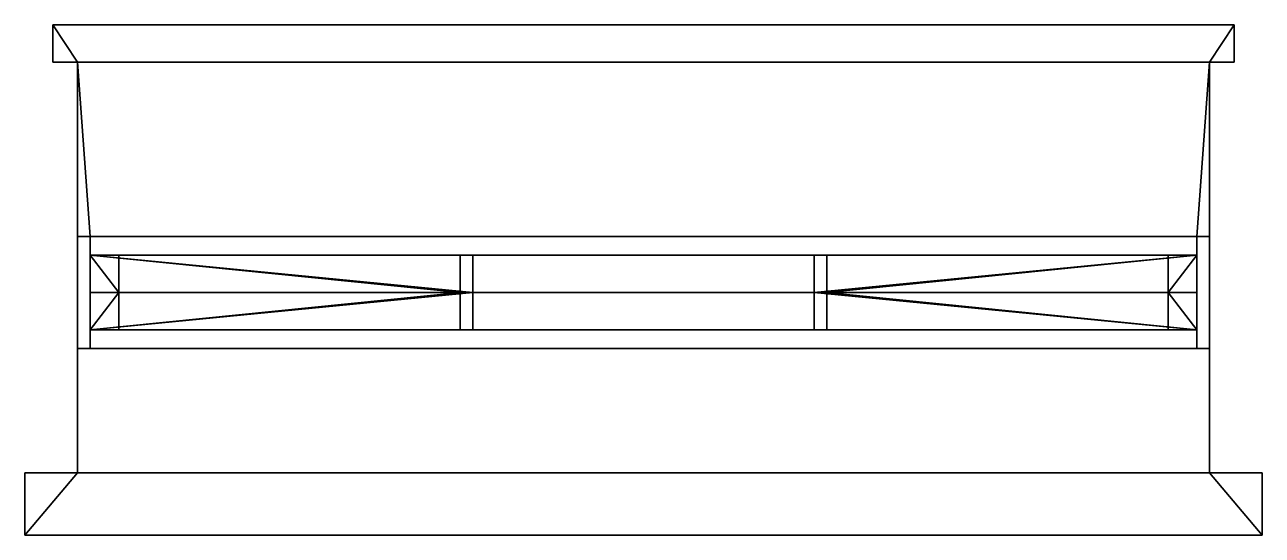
# Model space of a CAD drawing. Extents: x -0.043 to 0.953, y -0.3 to 0.11.
import ezdxf

# ---------------------------------------------------------------- set-up
doc = ezdxf.new("R2010")
doc.units = 0

msp = doc.modelspace()

# ---------------------------------------------------------------- meshes
at = {"color": 255}
mesh = msp.add_polyface(dxfattribs=at)
corners = [(0, 0.08), (0, 0.08, 0.05217), (0, 0.08, 0.07717), (0, -0.06, 0.07717), (0, -0.06, 1.445), (0, -0.15, 0.02667), (0, -0.15, 1.445), (0, -0.25), (0, -0.25, 0.01), (0.01, -0.06, 0.07717), (0.01, -0.06, 1.435), (0.01, -0.075, 0.07717), (0.01, -0.075, 0.9991), (0.01, -0.105, 0.07717), (0.01, -0.105, 0.96097), (0.01, -0.105, 0.9991), (0.01, -0.105, 1.435), (0.01, -0.135, 0.96097), (0.01, -0.135, 1.435), (0.01, -0.15, 0.07717), (0.01, -0.15, 1.435), (0.03313, -0.075, 0.12542), (0.03313, -0.075, 0.53819), (0.03313, -0.075, 0.54819), (0.03313, -0.075, 0.96097), (0.03313, -0.105, 0.12542), (0.03313, -0.105, 0.53819), (0.03313, -0.105, 0.54819), (0.03313, -0.105, 0.96097), (0.03313, -0.105, 0.9991), (0.03313, -0.105, 1.41187), (0.03313, -0.135, 0.9991), (0.03313, -0.135, 1.41187), (0.30771, -0.075, 0.12542), (0.30771, -0.075, 0.53819), (0.30771, -0.075, 0.54819), (0.30771, -0.075, 0.96097), (0.30771, -0.105, 0.12542), (0.30771, -0.105, 0.53819), (0.30771, -0.105, 0.54819), (0.30771, -0.105, 0.96097), (0.30771, -0.105, 0.9991), (0.30771, -0.105, 1.41187), (0.30771, -0.135, 0.9991), (0.30771, -0.135, 1.41187), (0.31771, -0.075, 0.12542), (0.31771, -0.075, 0.53819), (0.31771, -0.075, 0.54819), (0.31771, -0.075, 0.96097), (0.31771, -0.105, 0.12542), (0.31771, -0.105, 0.53819), (0.31771, -0.105, 0.54819), (0.31771, -0.105, 0.96097), (0.31771, -0.105, 0.9991), (0.31771, -0.105, 1.41187), (0.31771, -0.135, 0.9991), (0.31771, -0.135, 1.41187), (0.59229, -0.075, 0.12542), (0.59229, -0.075, 0.53819), (0.59229, -0.075, 0.54819), (0.59229, -0.075, 0.96097), (0.59229, -0.105, 0.12542), (0.59229, -0.105, 0.53819), (0.59229, -0.105, 0.54819), (0.59229, -0.105, 0.96097), (0.59229, -0.105, 0.9991), (0.59229, -0.105, 1.41187), (0.59229, -0.135, 0.9991), (0.59229, -0.135, 1.41187), (0.60229, -0.075, 0.12542), (0.60229, -0.075, 0.53819), (0.60229, -0.075, 0.54819), (0.60229, -0.075, 0.96097), (0.60229, -0.105, 0.12542), (0.60229, -0.105, 0.53819), (0.60229, -0.105, 0.54819), (0.60229, -0.105, 0.96097), (0.60229, -0.105, 0.9991), (0.60229, -0.105, 1.41187), (0.60229, -0.135, 0.9991), (0.60229, -0.135, 1.41187), (0.87687, -0.075, 0.12542), (0.87687, -0.075, 0.53819), (0.87687, -0.075, 0.54819), (0.87687, -0.075, 0.96097), (0.87687, -0.105, 0.12542), (0.87687, -0.105, 0.53819), (0.87687, -0.105, 0.54819), (0.87687, -0.105, 0.96097), (0.87687, -0.105, 0.9991), (0.87687, -0.105, 1.41187), (0.87687, -0.135, 0.9991), (0.87687, -0.135, 1.41187), (0.9, -0.06, 0.07717), (0.9, -0.06, 1.435), (0.9, -0.075, 0.07717), (0.9, -0.075, 0.9991), (0.9, -0.105, 0.07717), (0.9, -0.105, 0.96097), (0.9, -0.105, 0.9991), (0.9, -0.105, 1.435), (0.9, -0.135, 0.96097), (0.9, -0.135, 1.435), (0.9, -0.15, 0.07717), (0.9, -0.15, 1.435), (0.91, 0.08), (0.91, 0.08, 0.05217), (0.91, 0.08, 0.07717), (0.91, -0.06, 0.07717), (0.91, -0.06, 1.445), (0.91, -0.15, 0.02667), (0.91, -0.15, 1.445), (0.91, -0.25), (0.91, -0.25, 0.01), (0.93, 0.08, 0.05217), (0.93, 0.08, 0.07717), (0.93, 0.11, 0.05217), (0.93, 0.11, 0.07717), (0.9525, -0.25, 0.01), (0.9525, -0.25, -0.12333), (0.9525, -0.3, 0.00167), (0.9525, -0.3, -0.12333), (-0.02, 0.08, 0.05217), (-0.02, 0.08, 0.07717), (-0.02, 0.11, 0.05217), (-0.02, 0.11, 0.07717), (-0.0425, -0.25, 0.01), (-0.0425, -0.25, -0.12333), (-0.0425, -0.3, 0.00167), (-0.0425, -0.3, -0.12333)]
mesh.append_faces([[corners[k] for k in face] for face in [(89, 90, 100), (30, 29, 16), (32, 18, 31), (92, 91, 102), (28, 14, 27), (88, 87, 98), (86, 85, 97), (25, 26, 13), (101, 88, 98), (14, 28, 17), (126, 128, 8), (118, 113, 120), (123, 2, 125), (3, 9, 2), (108, 107, 93), (115, 117, 107), (15, 29, 12), (99, 96, 89), (81, 82, 95), (83, 84, 96), (21, 11, 22), (24, 23, 12), (107, 2, 9, 93), (117, 125, 2, 107), (122, 123, 125, 124), (124, 125, 117, 116), (116, 117, 115, 114), (124, 116, 106, 1), (11, 95, 93, 9), (110, 5, 8, 113), (128, 120, 113, 8), (128, 129, 121, 120), (127, 119, 121, 129), (100, 16, 10, 94), (10, 4, 109, 94), (97, 13, 19, 103), (103, 19, 5, 110), (61, 57, 45, 49), (63, 51, 50, 62), (63, 59, 47, 51), (87, 83, 71, 75), (46, 45, 33, 34), (70, 69, 57, 58), (35, 34, 22, 23), (59, 58, 46, 47), (48, 47, 35, 36), (72, 71, 59, 60), (70, 71, 83, 82), (38, 34, 33, 37), (26, 22, 34, 38), (62, 58, 57, 61), (50, 46, 58, 62), (49, 45, 46, 50), (39, 35, 23, 27), (40, 36, 35, 39), (64, 60, 59, 63), (51, 47, 48, 52), (75, 71, 72, 76), (74, 70, 82, 86), (73, 69, 70, 74), (74, 86, 87, 75), (50, 38, 37, 49), (74, 62, 61, 73), (76, 64, 63, 75), (39, 27, 26, 38), (52, 40, 39, 51), (56, 44, 43, 55), (80, 68, 67, 79), (53, 41, 42, 54), (77, 65, 66, 78), (44, 42, 41, 43), (68, 66, 65, 67), (55, 53, 54, 56), (79, 77, 78, 80), (75, 63, 62, 74), (71, 70, 58, 59), (47, 46, 34, 35), (51, 39, 38, 50), (55, 67, 65, 53), (52, 48, 60, 64), (56, 54, 66, 68), (37, 33, 21, 25), (32, 30, 42, 44), (80, 78, 90, 92), (85, 81, 69, 73), (126, 127, 129, 128), (118, 120, 121, 119), (17, 101, 67, 55), (102, 18, 56, 68), (57, 95, 11, 45), (12, 96, 60, 48), (96, 12, 53, 65), (16, 100, 66, 54), (101, 17, 52, 64), (15, 16, 29), (100, 99, 89), (83, 96, 95, 82), (11, 12, 23, 22), (27, 14, 13, 26), (97, 98, 87, 86), (101, 102, 91), (17, 31, 18), (31, 29, 30, 32), (92, 90, 89, 91), (88, 84, 83, 87), (86, 82, 81, 85), (25, 21, 22, 26), (27, 23, 24, 28), (99, 100, 94, 96), (10, 16, 15, 12), (9, 3, 4, 10), (93, 94, 109, 108), (110, 111, 104, 103), (5, 19, 20, 6), (31, 43, 41, 29), (79, 91, 89, 77), (36, 40, 28, 24), (98, 97, 103, 101), (19, 13, 14, 17), (11, 9, 10, 12), (94, 93, 95, 96), (102, 101, 103, 104), (18, 20, 19, 17), (13, 49, 37), (37, 25, 13), (73, 61, 97), (97, 85, 73), (97, 61, 49, 13), (79, 67, 101), (101, 91, 79), (17, 55, 43), (43, 31, 17), (80, 92, 102), (102, 68, 80), (18, 32, 44), (44, 56, 18), (16, 54, 42), (42, 30, 16), (78, 66, 100), (100, 90, 78), (102, 104, 20, 18), (111, 6, 20, 104), (12, 48, 36), (36, 24, 12), (60, 96, 72), (84, 72, 96), (88, 76, 72, 84), (95, 57, 69), (69, 81, 95), (33, 45, 11), (11, 21, 33), (76, 88, 101), (101, 64, 76), (40, 52, 17), (17, 28, 40), (41, 53, 12), (12, 29, 41), (77, 89, 96), (96, 65, 77), (109, 4, 6, 111), (4, 3, 5, 6), (111, 110, 108, 109), (112, 119, 127, 7), (106, 116, 114), (107, 106, 114, 115), (1, 122, 124), (123, 122, 1, 2), (1, 106, 105, 0), (110, 106, 107, 108), (112, 105, 106, 110), (2, 1, 5, 3), (1, 0, 7, 5), (105, 112, 7, 0), (8, 7, 127, 126), (5, 7, 8), (118, 119, 112, 113), (113, 112, 110)]], dxfattribs={"color": 255})

doc.saveas('drawing.dxf')
